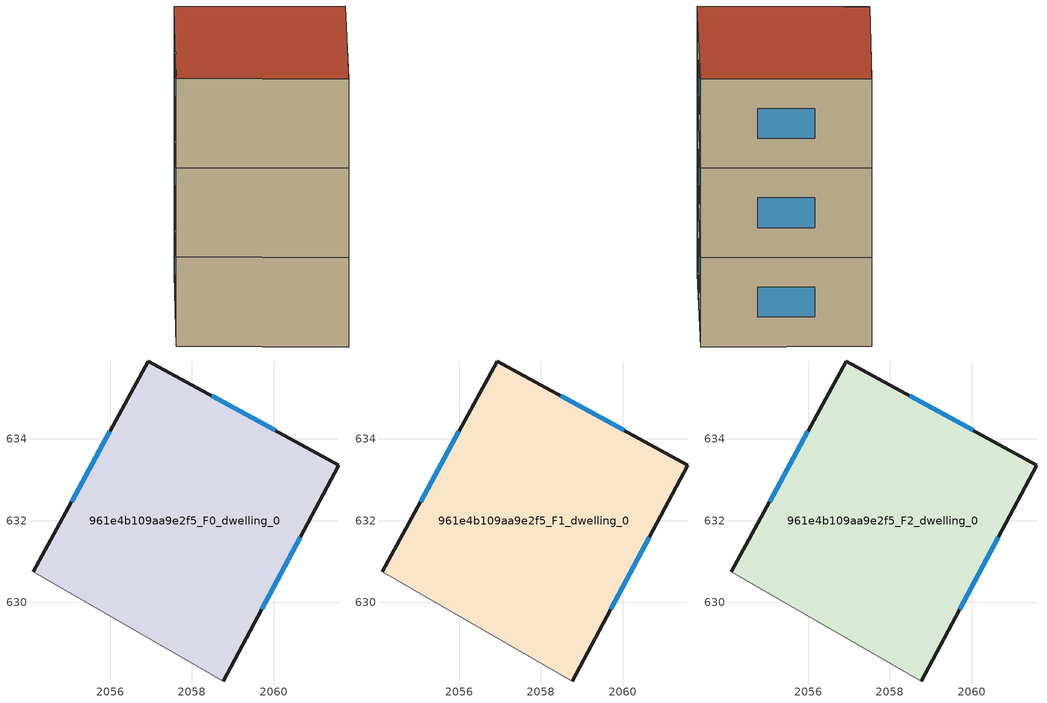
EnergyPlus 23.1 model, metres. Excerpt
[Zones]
961e4b109aa9e2f5_F0_dwelling_0
 floor ground (EU_floor_Construction): 2061.59,633.36 2058.76,628.08 2054.11,630.75 2056.93,635.91 z0
 wall outside (EU_wall_Construction): 2058.76,628.08 2061.59,633.36 2056.93,635.91 2054.11,630.75 z0:3
 wall adiabatic (EU_wall_Construction): 2054.11,630.75 2058.76,628.08 z0:3
 window (EU_Window_Construction): 2055.99,634.19 2055.05,632.47 / 2060.04,634.21 2058.49,635.06 / 2059.71,629.84 2060.65,631.6 z1:2
961e4b109aa9e2f5_F1_dwelling_0
 floor to 961e4b109aa9e2f5_F0_dwelling_0 (EU_floor_Construction): 2061.59,633.36 2058.76,628.08 2054.11,630.75 2056.93,635.91 z3
 wall outside (EU_wall_Construction): 2058.76,628.08 2061.59,633.36 2056.93,635.91 2054.11,630.75 z3:6
 wall adiabatic (EU_wall_Construction): 2054.11,630.75 2058.76,628.08 z3:6
 window (EU_Window_Construction): 2055.99,634.19 2055.05,632.47 / 2060.04,634.21 2058.49,635.06 / 2059.71,629.84 2060.65,631.6 z4:5
961e4b109aa9e2f5_F2_dwelling_0
 floor to 961e4b109aa9e2f5_F1_dwelling_0 (EU_floor_Construction): 2061.59,633.36 2058.76,628.08 2054.11,630.75 2056.93,635.91 z6
 wall outside (EU_wall_Construction): 2058.76,628.08 2061.59,633.36 2056.93,635.91 2054.11,630.75 z6:9
 wall adiabatic (EU_wall_Construction): 2054.11,630.75 2058.76,628.08 z6:9
 window (EU_Window_Construction): 2055.99,634.19 2055.05,632.47 / 2060.04,634.21 2058.49,635.06 / 2059.71,629.84 2060.65,631.6 z7:8
 roof outside (EU_roof_Construction): 2058.76,628.08 2061.59,633.36 2056.93,635.91 2054.11,630.75 z9
[Building]
EU S2 Campaign: North Axis=0; Terrain=City; Solar Distribution=FullExterior
[Site:Location]
Bologna: Latitude=44.5; Longitude=11.25; Time Zone=1; Elevation=37
[SizingPeriod:WeatherFileDays]
AnnualSizingPeriod: Begin Month=1; Begin Day of Month=1; End Month=12; End Day of Month=31; Day of Week for Start Day=Monday; Use Weather File Daylight Saving Period=No; Use Weather File Rain and Snow Indicators=No
[MATERIAL]
EU_InternalMass_Material: Roughness=MediumRough; Thickness=0.1; Conductivity=1; Density=1800; Specific Heat=900; Thermal Absorptance=0.9; Solar Absorptance=0.7; Visible Absorptance=0.7
[MATERIAL:NOMASS] Roughness=MediumRough; Thermal Absorptance=0.9; Solar Absorptance=0.7; Visible Absorptance=0.7
Name | Thermal Resistance
EU_wall_NoMass | 0.937881
EU_roof_NoMass | 0.548572
EU_floor_NoMass | 0.71348
[WINDOWMATERIAL:SIMPLEGLAZINGSYSTEM]
EU_Window_SimpleGlazing: UFactor=4.25633; Solar Heat Gain Coefficient=0.85; Visible Transmittance=0.85
[CONSTRUCTION]
EU_wall_Construction: EU_wall_NoMass
EU_roof_Construction: EU_roof_NoMass
EU_floor_Construction: EU_floor_NoMass
EU_Window_Construction: EU_Window_SimpleGlazing
EU_InternalMass_Construction: EU_InternalMass_Material
[ZONE] Type=1; Multiplier=1; Ceiling Height=autocalculate; Floor Area=autocalculate; Part of Total Floor Area=Yes
Name | Volume
961e4b109aa9e2f5_F0_dwelling_0 | 95.0178
961e4b109aa9e2f5_F1_dwelling_0; 961e4b109aa9e2f5_F2_dwelling_0 | 95.0171
[INTERNALMASS] Construction=EU_InternalMass_Construction; Surface Area=31.6724
Name | Zone or ZoneList
961e4b109aa9e2f5_F0_dwelling_0_EU_InternalMass | 961e4b109aa9e2f5_F0_dwelling_0
961e4b109aa9e2f5_F1_dwelling_0_EU_InternalMass | 961e4b109aa9e2f5_F1_dwelling_0
961e4b109aa9e2f5_F2_dwelling_0_EU_InternalMass | 961e4b109aa9e2f5_F2_dwelling_0
[OTHEREQUIPMENT] Fuel Type=Electricity; Design Level Calculation Method=Watts/Area; Power per Zone Floor Area=1; Fraction Latent=0; Fraction Radiant=0; Fraction Lost=0; Carbon Dioxide Generation Rate=0; EndUse Subcategory=EU_Step8_InternalGains
Name | Zone or ZoneList or Space or SpaceList | Schedule
EU_Step8_InternalGain_961e4b109aa9e2f5_F0_dwelling_0_f000 | 961e4b109aa9e2f5_F0_dwelling_0 | EU_Step8_GainSchedule_961e4b109aa9e2f5_F0_dwelling_0_f000
EU_Step8_InternalGain_961e4b109aa9e2f5_F1_dwelling_0_f000 | 961e4b109aa9e2f5_F1_dwelling_0 | EU_Step8_GainSchedule_961e4b109aa9e2f5_F1_dwelling_0_f000
EU_Step8_InternalGain_961e4b109aa9e2f5_F2_dwelling_0_f000 | 961e4b109aa9e2f5_F2_dwelling_0 | EU_Step8_GainSchedule_961e4b109aa9e2f5_F2_dwelling_0_f000
[ZONEVENTILATION:DESIGNFLOWRATE] Schedule=EU_AlwaysOn; Design Flow Rate Calculation Method=AirChanges/Hour; Air Changes per Hour=0.687892; Ventilation Type=Natural; Fan Pressure Rise=0; Fan Total Efficiency=1; Constant Term Coefficient=1; Temperature Term Coefficient=0; Velocity Term Coefficient=0; Velocity Squared Term Coefficient=0; Minimum Indoor Temperature=-100; Maximum Indoor Temperature=100; Delta Temperature=-100; Minimum Outdoor Temperature=-100; Maximum Outdoor Temperature=100; Maximum Wind Speed=40
Name | Zone or ZoneList or Space or SpaceList
EU_ConstantAir_961e4b109aa9e2f5_F0_dwelling_0 | 961e4b109aa9e2f5_F0_dwelling_0
EU_ConstantAir_961e4b109aa9e2f5_F1_dwelling_0 | 961e4b109aa9e2f5_F1_dwelling_0
EU_ConstantAir_961e4b109aa9e2f5_F2_dwelling_0 | 961e4b109aa9e2f5_F2_dwelling_0
[HVACTEMPLATE:THERMOSTAT] Constant Heating Setpoint=20; Constant Cooling Setpoint=50
EU_HeatOnly_961e4b109aa9e2f5_F0_dwelling_0; EU_HeatOnly_961e4b109aa9e2f5_F1_dwelling_0; EU_HeatOnly_961e4b109aa9e2f5_F2_dwelling_0
[HVACTEMPLATE:ZONE:IDEALLOADSAIRSYSTEM] System Availability Schedule=EU_AlwaysOn; Maximum Heating Supply Air Temperature=50; Minimum Cooling Supply Air Temperature=13; Maximum Heating Supply Air Humidity Ratio=0.0156; Minimum Cooling Supply Air Humidity Ratio=0.0077; Heating Limit=NoLimit; Cooling Limit=NoLimit; Heating Availability Schedule=EU_AlwaysOn; Cooling Availability Schedule=EU_CoolingOff; Dehumidification Control Type=ConstantSensibleHeatRatio; Cooling Sensible Heat Ratio=0.7; Dehumidification Setpoint=60; Humidification Control Type=None; Humidification Setpoint=30; Outdoor Air Method=None; Outdoor Air Flow Rate per Person=0.00944; Outdoor Air Flow Rate per Zone Floor Area=0; Outdoor Air Flow Rate per Zone=0; Demand Controlled Ventilation Type=None; Outdoor Air Economizer Type=NoEconomizer; Heat Recovery Type=None; Sensible Heat Recovery Effectiveness=0.7; Latent Heat Recovery Effectiveness=0.65
Name | Template Thermostat
961e4b109aa9e2f5_F0_dwelling_0 | EU_HeatOnly_961e4b109aa9e2f5_F0_dwelling_0
961e4b109aa9e2f5_F1_dwelling_0 | EU_HeatOnly_961e4b109aa9e2f5_F1_dwelling_0
961e4b109aa9e2f5_F2_dwelling_0 | EU_HeatOnly_961e4b109aa9e2f5_F2_dwelling_0
[SIZING:ZONE] Zone Cooling Design Supply Air Temperature Input Method=SupplyAirTemperature; Zone Cooling Design Supply Air Temperature=13; Zone Heating Design Supply Air Temperature Input Method=SupplyAirTemperature; Zone Heating Design Supply Air Temperature=50; Zone Cooling Design Supply Air Humidity Ratio=0.008; Zone Heating Design Supply Air Humidity Ratio=0.008; Cooling Design Air Flow Method=DesignDay; Cooling Design Air Flow Rate=0; Cooling Minimum Air Flow per Zone Floor Area=0.000762; Cooling Minimum Air Flow=0; Cooling Minimum Air Flow Fraction=0.2; Heating Design Air Flow Method=DesignDay; Heating Design Air Flow Rate=0; Heating Maximum Air Flow per Zone Floor Area=0.002032; Heating Maximum Air Flow=0.141576; Heating Maximum Air Flow Fraction=0.3; Account for Dedicated Outdoor Air System=No; Dedicated Outdoor Air System Control Strategy=NeutralSupplyAir; Dedicated Outdoor Air Low Setpoint Temperature for Design=autosize; Dedicated Outdoor Air High Setpoint Temperature for Design=autosize; Zone Load Sizing Method=Sensible Load Only No Latent Load; Zone Latent Cooling Design Supply Air Humidity Ratio Input Method=HumidityRatioDifference; Zone Cooling Design Supply Air Humidity Ratio Difference=0.005; Zone Latent Heating Design Supply Air Humidity Ratio Input Method=HumidityRatioDifference; Zone Humidification Design Supply Air Humidity Ratio Difference=0.005
961e4b109aa9e2f5_F0_dwelling_0; 961e4b109aa9e2f5_F1_dwelling_0; 961e4b109aa9e2f5_F2_dwelling_0
[SCHEDULE:CONSTANT]
Name | Hourly Value
EU_AlwaysOn | 1
EU_CoolingOff | 0
[SCHEDULE:FILE] Column Number=1; Rows to Skip at Top=0; Number of Hours of Data=8760; Column Separator=Comma; Interpolate to Timestep=No; Minutes per Item=60; Adjust Schedule for Daylight Savings=Yes
Name | File
EU_Step8_GainSchedule_961e4b109aa9e2f5_F0_dwelling_0_f000 | ../../schedules/961e4b109aa9e2f5/961e4b109aa9e2f5_F0_dwelling_0_f000_gain.csv
EU_Step8_GainSchedule_961e4b109aa9e2f5_F1_dwelling_0_f000 | ../../schedules/961e4b109aa9e2f5/961e4b109aa9e2f5_F1_dwelling_0_f000_gain.csv
EU_Step8_GainSchedule_961e4b109aa9e2f5_F2_dwelling_0_f000 | ../../schedules/961e4b109aa9e2f5/961e4b109aa9e2f5_F2_dwelling_0_f000_gain.csv
